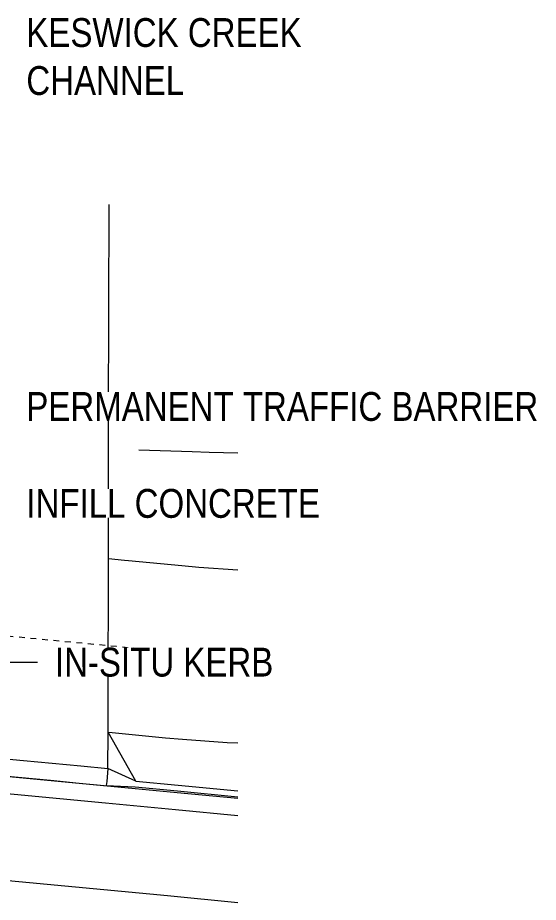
# Model space of a CAD drawing. Header units: metres. Extents: x 567 to 803, y 3 to 1697.
# Drawn here: x 729.94 to 738.97, y 1681.95 to 1697.3 of the extents above; entities that cross this region are included whole.
import ezdxf

# ---------------------------------------------------------------- set-up
doc = ezdxf.new("R2010")
doc.units = ezdxf.units.M
doc.linetypes.add('IMPORT-LNMK-LinePath', pattern=[0.008, 0.001, -0.007])
doc.layers.add('D-ENHA-TEXT', color=7, linetype='Continuous', lineweight=9)
doc.styles.add('Arial Narrow_1', font='ARIALN.TTF', dxfattribs={"height": 0.5})

# ---------------------------------------------------------------- blocks, each defined once
blk = doc.blocks.new('T2DPAA-T2D-C3S-RW-M2D-100010_dwg-40802999-DRG-2871033 - CONSTRUCTION SEQUENCE STAGE B6')
at = {"color": 8, "lineweight": 18, "true_color": 0x808080}
for p, q in [((266.997, -102.574), (266.444, -101.769)), ((266.997, -102.574), (266.496, -102.394)), ((266.493, -102.694), (266.996, -102.674))]:
    blk.add_line(p, q, dxfattribs=at)
at = {"color": 8, "lineweight": 18, "true_color": 0x808080, "flags": 128}
for points in [[(266.496, -102.394), (266.444, -101.769), (266.405, -101.289), (266.195, -98.766), (265.991, -96.306), (265.687, -92.64)], [(266.564, -96.838), (267.485, -96.791), (267.779, -96.775), (268.276, -96.747)], [(266.112, -97.765), (266.555, -97.769), (267.48, -97.779), (267.774, -97.78), (268.363, -97.773)], [(266.195, -98.766), (266.474, -98.769), (266.545, -98.769), (267.474, -98.779), (267.769, -98.78), (268.448, -98.772)], [(266.444, -101.769), (266.515, -101.769), (267.444, -101.779), (267.739, -101.78), (268.515, -101.77), (268.702, -101.758)], [(262.349, -102.353), (262.525, -102.354), (263.025, -102.359), (263.525, -102.364), (264.025, -102.369), (264.525, -102.374), (265.025, -102.379), (265.525, -102.384), (266.025, -102.389), (266.496, -102.394)], [(266.496, -102.394), (266.496, -102.469), (266.495, -102.544), (266.494, -102.619), (266.493, -102.694)], [(262.375, -102.653), (262.52, -102.654), (263.02, -102.659), (263.52, -102.664), (264.02, -102.669), (264.519, -102.674), (265.019, -102.679), (265.519, -102.684), (266.019, -102.689), (266.519, -102.694), (266.996, -102.699)], [(263.084, -102.66), (266.505, -102.694), (267.729, -102.706), (268.783, -102.717)], [(266.996, -102.674), (267.73, -102.681), (268.781, -102.692)], [(266.997, -102.574), (267.731, -102.581), (268.772, -102.592)], [(262.4, -102.953), (266.502, -102.994), (267.726, -103.006), (268.809, -103.017)], [(262.529, -104.454), (262.712, -104.456), (267.711, -104.506), (268.936, -104.519)]]:
    blk.add_lwpolyline(points, dxfattribs=at)
at = {"color": 8, "linetype": 'IMPORT-LNMK-LinePath', "lineweight": 18, "true_color": 0x808080, "flags": 128}
blk.add_lwpolyline([(262.167, -100.226), (263.995, -100.244), (266.32, -100.267), (266.459, -100.269), (266.53, -100.269), (267.459, -100.279), (267.754, -100.28), (268.53, -100.27), (268.575, -100.267)], dxfattribs=at)
blk = doc.blocks.new('T2DPAA-T2D-PWC-RW-M2D-100010_RoadDesign_rvt-1-DRG-2871033 - CONSTRUCTION SEQUENCE STAGE B6')
at = {"color": 8, "lineweight": 18, "true_color": 0x808080, "rotation": 355.1443168073812}
blk.add_blockref('T2DPAA-T2D-C3S-RW-M2D-100010_dwg-40802999-DRG-2871033 - CONSTRUCTION SEQUENCE STAGE B6', (338.221, 1808.858), dxfattribs=at)

msp = doc.modelspace()

# ---------------------------------------------------------------- linework, layer by layer
at = {"layer": 'D-ENHA-TEXT'}
msp.add_line((729.694, 1686.118), (730.289, 1686.118), dxfattribs=at)

# ---------------------------------------------------------------- block references
at = {"lineweight": 5}
msp.add_blockref('T2DPAA-T2D-PWC-RW-M2D-100010_RoadDesign_rvt-1-DRG-2871033 - CONSTRUCTION SEQUENCE STAGE B6', (136.415, 0), dxfattribs=at)

# ---------------------------------------------------------------- texts
at = {"layer": 'D-ENHA-TEXT', "insert": (730.093, 1697.294), "char_height": 0.5, "attachment_point": 1, "style": 'Arial Narrow_1', "bg_fill": 3, "box_fill_scale": 1, "bg_fill_color": 256, "bg_fill_true_color": 13158600, "bg_fill_transparency": 0}
msp.add_mtext('KESWICK CREEK ', dxfattribs=at)

# ---------------------------------------------------------------- next in the draw order: texts
at = {"layer": 'D-ENHA-TEXT', "char_height": 0.5, "attachment_point": 1, "style": 'Arial Narrow_1', "bg_fill": 3, "box_fill_scale": 1, "bg_fill_color": 256, "bg_fill_true_color": 13158600, "bg_fill_transparency": 0}
for s, insert in [('CHANNEL', (730.093, 1696.461)), ('PERMANENT TRAFFIC BARRIER', (730.093, 1690.805)), ('INFILL CONCRETE', (730.093, 1689.123)), ('IN-SITU KERB', (730.589, 1686.368))]:
    msp.add_mtext(s, dxfattribs=dict(at, insert=insert))

doc.saveas('drawing.dxf')
